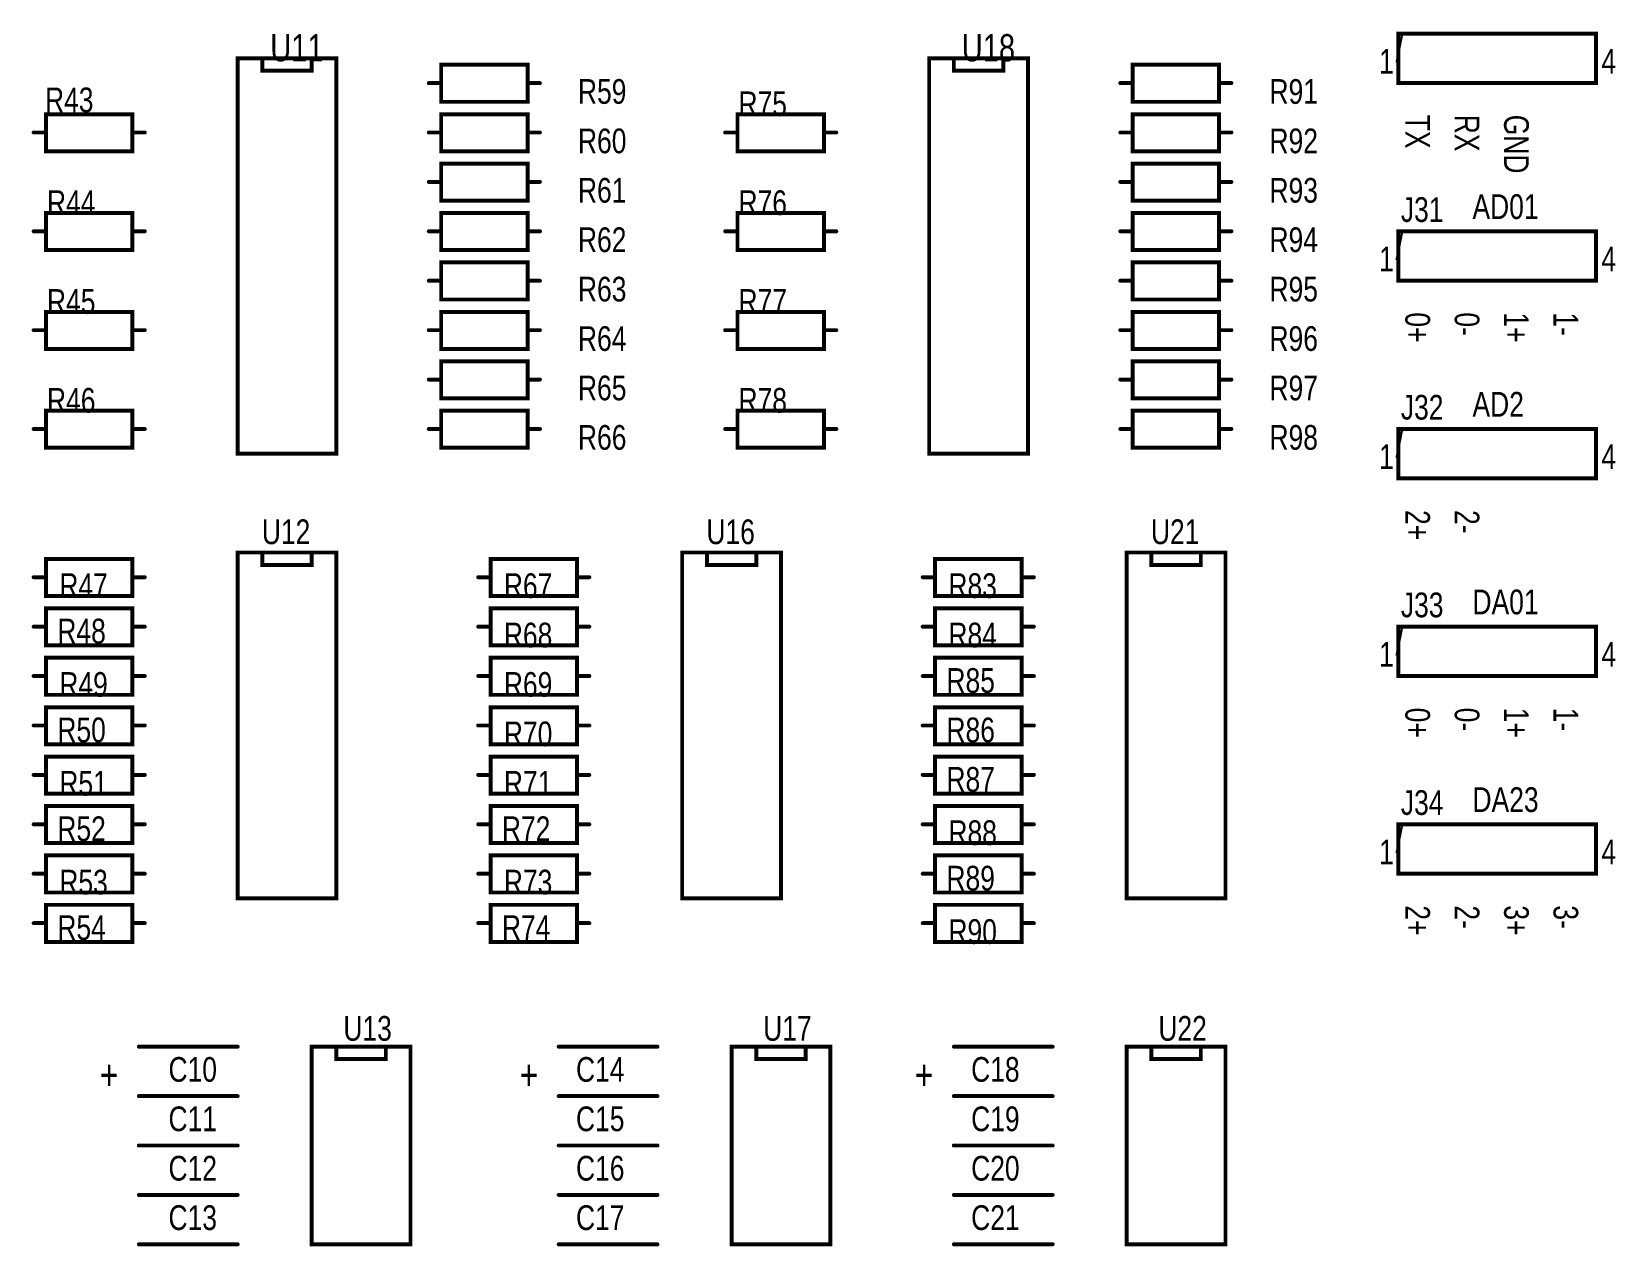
# Model space of a CAD drawing. Extents: x 0.22 to 7.34, y 0.24 to 4.63.
# Drawn here: x 4.129 to 7.335, y 0.467 to 2.925 of the extents above; entities that cross this region are included whole.
import ezdxf

# ---------------------------------------------------------------- set-up
doc = ezdxf.new("R2010")
doc.units = 0

msp = doc.modelspace()

# ---------------------------------------------------------------- linework, layer by layer
at = {"layer": 'SST', "const_width": 0.008}
for points in [[(7.296, 2.921), (6.896, 2.921), (6.896, 2.821), (7.296, 2.821), (7.296, 2.921)], [(4.546, 2.071), (4.546, 2.871), (4.746, 2.871), (4.746, 2.071), (4.546, 2.071)], [(5.133, 2.858), (5.133, 2.783), (5.133, 2.783), (4.958, 2.783), (4.958, 2.858), (5.133, 2.858)], [(5.946, 2.071), (5.946, 2.871), (6.146, 2.871), (6.146, 2.071), (5.946, 2.071)], [(6.533, 2.858), (6.533, 2.783), (6.533, 2.783), (6.358, 2.783), (6.358, 2.858), (6.533, 2.858)], [(4.158, 2.683), (4.158, 2.758), (4.158, 2.758), (4.333, 2.758), (4.333, 2.683), (4.158, 2.683)], [(5.133, 2.758), (5.133, 2.683), (5.133, 2.683), (4.958, 2.683), (4.958, 2.758), (5.133, 2.758)], [(5.733, 2.758), (5.733, 2.683), (5.733, 2.683), (5.558, 2.683), (5.558, 2.758), (5.733, 2.758)], [(6.533, 2.758), (6.533, 2.683), (6.533, 2.683), (6.358, 2.683), (6.358, 2.758), (6.533, 2.758)], [(5.133, 2.658), (5.133, 2.583), (5.133, 2.583), (4.958, 2.583), (4.958, 2.658), (5.133, 2.658)], [(6.533, 2.658), (6.533, 2.583), (6.533, 2.583), (6.358, 2.583), (6.358, 2.658), (6.533, 2.658)], [(4.333, 2.558), (4.333, 2.483), (4.333, 2.483), (4.158, 2.483), (4.158, 2.558), (4.333, 2.558)], [(5.133, 2.558), (5.133, 2.483), (5.133, 2.483), (4.958, 2.483), (4.958, 2.558), (5.133, 2.558)], [(5.733, 2.558), (5.733, 2.483), (5.733, 2.483), (5.558, 2.483), (5.558, 2.558), (5.733, 2.558)], [(6.533, 2.558), (6.533, 2.483), (6.533, 2.483), (6.358, 2.483), (6.358, 2.558), (6.533, 2.558)], [(7.296, 2.521), (6.896, 2.521), (6.896, 2.421), (7.296, 2.421), (7.296, 2.521)], [(5.133, 2.458), (5.133, 2.383), (5.133, 2.383), (4.958, 2.383), (4.958, 2.458), (5.133, 2.458)], [(6.533, 2.458), (6.533, 2.383), (6.533, 2.383), (6.358, 2.383), (6.358, 2.458), (6.533, 2.458)], [(4.333, 2.358), (4.333, 2.283), (4.333, 2.283), (4.158, 2.283), (4.158, 2.358), (4.333, 2.358)], [(5.133, 2.358), (5.133, 2.283), (5.133, 2.283), (4.958, 2.283), (4.958, 2.358), (5.133, 2.358)], [(5.733, 2.358), (5.733, 2.283), (5.733, 2.283), (5.558, 2.283), (5.558, 2.358), (5.733, 2.358)], [(6.533, 2.358), (6.533, 2.283), (6.533, 2.283), (6.358, 2.283), (6.358, 2.358), (6.533, 2.358)], [(5.133, 2.258), (5.133, 2.183), (5.133, 2.183), (4.958, 2.183), (4.958, 2.258), (5.133, 2.258)], [(6.533, 2.258), (6.533, 2.183), (6.533, 2.183), (6.358, 2.183), (6.358, 2.258), (6.533, 2.258)], [(4.333, 2.158), (4.333, 2.083), (4.333, 2.083), (4.158, 2.083), (4.158, 2.158), (4.333, 2.158)], [(5.133, 2.158), (5.133, 2.083), (5.133, 2.083), (4.958, 2.083), (4.958, 2.158), (5.133, 2.158)], [(5.733, 2.158), (5.733, 2.083), (5.733, 2.083), (5.558, 2.083), (5.558, 2.158), (5.733, 2.158)], [(6.533, 2.158), (6.533, 2.083), (6.533, 2.083), (6.358, 2.083), (6.358, 2.158), (6.533, 2.158)], [(7.296, 2.121), (6.896, 2.121), (6.896, 2.021), (7.296, 2.021), (7.296, 2.121)], [(4.333, 1.858), (4.333, 1.783), (4.333, 1.783), (4.158, 1.783), (4.158, 1.858), (4.333, 1.858)], [(5.233, 1.858), (5.233, 1.783), (5.233, 1.783), (5.058, 1.783), (5.058, 1.858), (5.233, 1.858)], [(6.133, 1.858), (6.133, 1.783), (6.133, 1.783), (5.958, 1.783), (5.958, 1.858), (6.133, 1.858)], [(4.158, 1.683), (4.158, 1.758), (4.158, 1.758), (4.333, 1.758), (4.333, 1.683), (4.158, 1.683)], [(5.233, 1.758), (5.233, 1.683), (5.233, 1.683), (5.058, 1.683), (5.058, 1.758), (5.233, 1.758)], [(6.133, 1.758), (6.133, 1.683), (6.133, 1.683), (5.958, 1.683), (5.958, 1.758), (6.133, 1.758)], [(7.296, 1.721), (6.896, 1.721), (6.896, 1.621), (7.296, 1.621), (7.296, 1.721)], [(4.333, 1.658), (4.333, 1.583), (4.333, 1.583), (4.158, 1.583), (4.158, 1.658), (4.333, 1.658)], [(5.233, 1.658), (5.233, 1.583), (5.233, 1.583), (5.058, 1.583), (5.058, 1.658), (5.233, 1.658)], [(5.958, 1.583), (5.958, 1.658), (5.958, 1.658), (6.133, 1.658), (6.133, 1.583), (5.958, 1.583)], [(4.158, 1.483), (4.158, 1.558), (4.158, 1.558), (4.333, 1.558), (4.333, 1.483), (4.158, 1.483)], [(5.233, 1.558), (5.233, 1.483), (5.233, 1.483), (5.058, 1.483), (5.058, 1.558), (5.233, 1.558)], [(5.958, 1.483), (5.958, 1.558), (5.958, 1.558), (6.133, 1.558), (6.133, 1.483), (5.958, 1.483)], [(4.333, 1.458), (4.333, 1.383), (4.333, 1.383), (4.158, 1.383), (4.158, 1.458), (4.333, 1.458)], [(5.233, 1.458), (5.233, 1.383), (5.233, 1.383), (5.058, 1.383), (5.058, 1.458), (5.233, 1.458)], [(5.958, 1.383), (5.958, 1.458), (5.958, 1.458), (6.133, 1.458), (6.133, 1.383), (5.958, 1.383)], [(4.158, 1.283), (4.158, 1.358), (4.158, 1.358), (4.333, 1.358), (4.333, 1.283), (4.158, 1.283)], [(5.058, 1.283), (5.058, 1.358), (5.058, 1.358), (5.233, 1.358), (5.233, 1.283), (5.058, 1.283)], [(6.133, 1.358), (6.133, 1.283), (6.133, 1.283), (5.958, 1.283), (5.958, 1.358), (6.133, 1.358)], [(7.296, 1.321), (6.896, 1.321), (6.896, 1.221), (7.296, 1.221), (7.296, 1.321)], [(4.333, 1.258), (4.333, 1.183), (4.333, 1.183), (4.158, 1.183), (4.158, 1.258), (4.333, 1.258)], [(5.233, 1.258), (5.233, 1.183), (5.233, 1.183), (5.058, 1.183), (5.058, 1.258), (5.233, 1.258)], [(5.958, 1.183), (5.958, 1.258), (5.958, 1.258), (6.133, 1.258), (6.133, 1.183), (5.958, 1.183)], [(4.158, 1.083), (4.158, 1.158), (4.158, 1.158), (4.333, 1.158), (4.333, 1.083), (4.158, 1.083)], [(5.058, 1.083), (5.058, 1.158), (5.058, 1.158), (5.233, 1.158), (5.233, 1.083), (5.058, 1.083)], [(6.133, 1.158), (6.133, 1.083), (6.133, 1.083), (5.958, 1.083), (5.958, 1.158), (6.133, 1.158)], [(4.896, 0.871), (4.696, 0.871), (4.696, 0.471), (4.896, 0.471), (4.896, 0.871)], [(5.746, 0.871), (5.546, 0.871), (5.546, 0.471), (5.746, 0.471), (5.746, 0.871)], [(6.546, 0.871), (6.346, 0.871), (6.346, 0.471), (6.546, 0.471), (6.546, 0.871)]]:
    msp.add_lwpolyline(points, close=True, dxfattribs=at)
at = {"layer": 'SST', "const_width": 0.004}
for points in [[(6.894, 2.921, 1), (6.898, 2.921, 1)], [(7.294, 2.921, 1), (7.298, 2.921, 1)], [(7.294, 2.921, 1), (7.298, 2.921, 1)], [(4.544, 2.871, 1), (4.548, 2.871, 1)], [(4.594, 2.871, 1), (4.598, 2.871, 1)], [(4.694, 2.871, 1), (4.698, 2.871, 1)], [(4.744, 2.871, 1), (4.748, 2.871, 1)], [(4.956, 2.858, 1), (4.96, 2.858, 1)], [(5.131, 2.858, 1), (5.135, 2.858, 1)], [(5.131, 2.858, 1), (5.135, 2.858, 1)], [(5.944, 2.871, 1), (5.948, 2.871, 1)], [(5.994, 2.871, 1), (5.998, 2.871, 1)], [(6.094, 2.871, 1), (6.098, 2.871, 1)], [(6.144, 2.871, 1), (6.148, 2.871, 1)], [(6.356, 2.858, 1), (6.36, 2.858, 1)], [(6.531, 2.858, 1), (6.535, 2.858, 1)], [(6.531, 2.858, 1), (6.535, 2.858, 1)], [(4.594, 2.846, 1), (4.598, 2.846, 1)], [(4.694, 2.846, 1), (4.698, 2.846, 1)], [(4.931, 2.821, 1), (4.935, 2.821, 1)], [(4.956, 2.821, 1), (4.96, 2.821, 1)], [(5.131, 2.821, 1), (5.135, 2.821, 1)], [(5.156, 2.821, 1), (5.16, 2.821, 1)], [(5.994, 2.846, 1), (5.998, 2.846, 1)], [(6.094, 2.846, 1), (6.098, 2.846, 1)], [(6.331, 2.821, 1), (6.335, 2.821, 1)], [(6.356, 2.821, 1), (6.36, 2.821, 1)], [(6.531, 2.821, 1), (6.535, 2.821, 1)], [(6.556, 2.821, 1), (6.56, 2.821, 1)], [(6.894, 2.821, 1), (6.898, 2.821, 1)], [(7.294, 2.821, 1), (7.298, 2.821, 1)], [(4.156, 2.758, 1), (4.16, 2.758, 1)], [(4.156, 2.758, 1), (4.16, 2.758, 1)], [(4.331, 2.758, 1), (4.335, 2.758, 1)], [(4.956, 2.783, 1), (4.96, 2.783, 1)], [(4.956, 2.758, 1), (4.96, 2.758, 1)], [(5.131, 2.783, 1), (5.135, 2.783, 1)], [(5.131, 2.783, 1), (5.135, 2.783, 1)], [(5.131, 2.758, 1), (5.135, 2.758, 1)], [(5.131, 2.758, 1), (5.135, 2.758, 1)], [(5.556, 2.758, 1), (5.56, 2.758, 1)], [(5.731, 2.758, 1), (5.735, 2.758, 1)], [(5.731, 2.758, 1), (5.735, 2.758, 1)], [(6.356, 2.783, 1), (6.36, 2.783, 1)], [(6.356, 2.758, 1), (6.36, 2.758, 1)], [(6.531, 2.783, 1), (6.535, 2.783, 1)], [(6.531, 2.783, 1), (6.535, 2.783, 1)], [(6.531, 2.758, 1), (6.535, 2.758, 1)], [(6.531, 2.758, 1), (6.535, 2.758, 1)], [(4.131, 2.721, 1), (4.135, 2.721, 1)], [(4.156, 2.721, 1), (4.16, 2.721, 1)], [(4.331, 2.721, 1), (4.335, 2.721, 1)], [(4.356, 2.721, 1), (4.36, 2.721, 1)], [(4.931, 2.721, 1), (4.935, 2.721, 1)], [(4.956, 2.721, 1), (4.96, 2.721, 1)], [(5.131, 2.721, 1), (5.135, 2.721, 1)], [(5.156, 2.721, 1), (5.16, 2.721, 1)], [(5.531, 2.721, 1), (5.535, 2.721, 1)], [(5.556, 2.721, 1), (5.56, 2.721, 1)], [(5.731, 2.721, 1), (5.735, 2.721, 1)], [(5.756, 2.721, 1), (5.76, 2.721, 1)], [(6.331, 2.721, 1), (6.335, 2.721, 1)], [(6.356, 2.721, 1), (6.36, 2.721, 1)], [(6.531, 2.721, 1), (6.535, 2.721, 1)], [(6.556, 2.721, 1), (6.56, 2.721, 1)], [(4.156, 2.683, 1), (4.16, 2.683, 1)], [(4.156, 2.683, 1), (4.16, 2.683, 1)], [(4.331, 2.683, 1), (4.335, 2.683, 1)], [(4.956, 2.683, 1), (4.96, 2.683, 1)], [(4.956, 2.658, 1), (4.96, 2.658, 1)], [(5.131, 2.683, 1), (5.135, 2.683, 1)], [(5.131, 2.683, 1), (5.135, 2.683, 1)], [(5.131, 2.658, 1), (5.135, 2.658, 1)], [(5.131, 2.658, 1), (5.135, 2.658, 1)], [(5.556, 2.683, 1), (5.56, 2.683, 1)], [(5.731, 2.683, 1), (5.735, 2.683, 1)], [(5.731, 2.683, 1), (5.735, 2.683, 1)], [(6.356, 2.683, 1), (6.36, 2.683, 1)], [(6.356, 2.658, 1), (6.36, 2.658, 1)], [(6.531, 2.683, 1), (6.535, 2.683, 1)], [(6.531, 2.683, 1), (6.535, 2.683, 1)], [(6.531, 2.658, 1), (6.535, 2.658, 1)], [(6.531, 2.658, 1), (6.535, 2.658, 1)], [(4.931, 2.621, 1), (4.935, 2.621, 1)], [(4.956, 2.621, 1), (4.96, 2.621, 1)], [(5.131, 2.621, 1), (5.135, 2.621, 1)], [(5.156, 2.621, 1), (5.16, 2.621, 1)], [(6.331, 2.621, 1), (6.335, 2.621, 1)], [(6.356, 2.621, 1), (6.36, 2.621, 1)], [(6.531, 2.621, 1), (6.535, 2.621, 1)], [(6.556, 2.621, 1), (6.56, 2.621, 1)], [(4.956, 2.583, 1), (4.96, 2.583, 1)], [(5.131, 2.583, 1), (5.135, 2.583, 1)], [(5.131, 2.583, 1), (5.135, 2.583, 1)], [(6.356, 2.583, 1), (6.36, 2.583, 1)], [(6.531, 2.583, 1), (6.535, 2.583, 1)], [(6.531, 2.583, 1), (6.535, 2.583, 1)], [(4.156, 2.558, 1), (4.16, 2.558, 1)], [(4.331, 2.558, 1), (4.335, 2.558, 1)], [(4.331, 2.558, 1), (4.335, 2.558, 1)], [(4.956, 2.558, 1), (4.96, 2.558, 1)], [(5.131, 2.558, 1), (5.135, 2.558, 1)], [(5.131, 2.558, 1), (5.135, 2.558, 1)], [(5.556, 2.558, 1), (5.56, 2.558, 1)], [(5.731, 2.558, 1), (5.735, 2.558, 1)], [(5.731, 2.558, 1), (5.735, 2.558, 1)], [(6.356, 2.558, 1), (6.36, 2.558, 1)], [(6.531, 2.558, 1), (6.535, 2.558, 1)], [(6.531, 2.558, 1), (6.535, 2.558, 1)], [(4.131, 2.521, 1), (4.135, 2.521, 1)], [(4.156, 2.521, 1), (4.16, 2.521, 1)], [(4.331, 2.521, 1), (4.335, 2.521, 1)], [(4.356, 2.521, 1), (4.36, 2.521, 1)], [(4.931, 2.521, 1), (4.935, 2.521, 1)], [(4.956, 2.521, 1), (4.96, 2.521, 1)], [(5.131, 2.521, 1), (5.135, 2.521, 1)], [(5.156, 2.521, 1), (5.16, 2.521, 1)], [(5.531, 2.521, 1), (5.535, 2.521, 1)], [(5.556, 2.521, 1), (5.56, 2.521, 1)], [(5.731, 2.521, 1), (5.735, 2.521, 1)], [(5.756, 2.521, 1), (5.76, 2.521, 1)], [(6.331, 2.521, 1), (6.335, 2.521, 1)], [(6.356, 2.521, 1), (6.36, 2.521, 1)], [(6.531, 2.521, 1), (6.535, 2.521, 1)], [(6.556, 2.521, 1), (6.56, 2.521, 1)], [(6.894, 2.521, 1), (6.898, 2.521, 1)], [(7.294, 2.521, 1), (7.298, 2.521, 1)], [(7.294, 2.521, 1), (7.298, 2.521, 1)], [(4.156, 2.483, 1), (4.16, 2.483, 1)], [(4.331, 2.483, 1), (4.335, 2.483, 1)], [(4.331, 2.483, 1), (4.335, 2.483, 1)], [(4.956, 2.483, 1), (4.96, 2.483, 1)], [(5.131, 2.483, 1), (5.135, 2.483, 1)], [(5.131, 2.483, 1), (5.135, 2.483, 1)], [(5.556, 2.483, 1), (5.56, 2.483, 1)], [(5.731, 2.483, 1), (5.735, 2.483, 1)], [(5.731, 2.483, 1), (5.735, 2.483, 1)], [(6.356, 2.483, 1), (6.36, 2.483, 1)], [(6.531, 2.483, 1), (6.535, 2.483, 1)], [(6.531, 2.483, 1), (6.535, 2.483, 1)], [(4.956, 2.458, 1), (4.96, 2.458, 1)], [(5.131, 2.458, 1), (5.135, 2.458, 1)], [(5.131, 2.458, 1), (5.135, 2.458, 1)], [(6.356, 2.458, 1), (6.36, 2.458, 1)], [(6.531, 2.458, 1), (6.535, 2.458, 1)], [(6.531, 2.458, 1), (6.535, 2.458, 1)], [(4.931, 2.421, 1), (4.935, 2.421, 1)], [(4.956, 2.421, 1), (4.96, 2.421, 1)], [(5.131, 2.421, 1), (5.135, 2.421, 1)], [(5.156, 2.421, 1), (5.16, 2.421, 1)], [(6.331, 2.421, 1), (6.335, 2.421, 1)], [(6.356, 2.421, 1), (6.36, 2.421, 1)], [(6.531, 2.421, 1), (6.535, 2.421, 1)], [(6.556, 2.421, 1), (6.56, 2.421, 1)], [(6.894, 2.421, 1), (6.898, 2.421, 1)], [(7.294, 2.421, 1), (7.298, 2.421, 1)], [(4.956, 2.383, 1), (4.96, 2.383, 1)], [(5.131, 2.383, 1), (5.135, 2.383, 1)], [(5.131, 2.383, 1), (5.135, 2.383, 1)], [(6.356, 2.383, 1), (6.36, 2.383, 1)], [(6.531, 2.383, 1), (6.535, 2.383, 1)], [(6.531, 2.383, 1), (6.535, 2.383, 1)], [(4.156, 2.358, 1), (4.16, 2.358, 1)], [(4.331, 2.358, 1), (4.335, 2.358, 1)], [(4.331, 2.358, 1), (4.335, 2.358, 1)], [(4.956, 2.358, 1), (4.96, 2.358, 1)], [(5.131, 2.358, 1), (5.135, 2.358, 1)], [(5.131, 2.358, 1), (5.135, 2.358, 1)], [(5.556, 2.358, 1), (5.56, 2.358, 1)], [(5.731, 2.358, 1), (5.735, 2.358, 1)], [(5.731, 2.358, 1), (5.735, 2.358, 1)], [(6.356, 2.358, 1), (6.36, 2.358, 1)], [(6.531, 2.358, 1), (6.535, 2.358, 1)], [(6.531, 2.358, 1), (6.535, 2.358, 1)], [(4.131, 2.321, 1), (4.135, 2.321, 1)], [(4.156, 2.321, 1), (4.16, 2.321, 1)], [(4.331, 2.321, 1), (4.335, 2.321, 1)], [(4.356, 2.321, 1), (4.36, 2.321, 1)], [(4.931, 2.321, 1), (4.935, 2.321, 1)], [(4.956, 2.321, 1), (4.96, 2.321, 1)], [(5.131, 2.321, 1), (5.135, 2.321, 1)], [(5.156, 2.321, 1), (5.16, 2.321, 1)], [(5.531, 2.321, 1), (5.535, 2.321, 1)], [(5.556, 2.321, 1), (5.56, 2.321, 1)], [(5.731, 2.321, 1), (5.735, 2.321, 1)], [(5.756, 2.321, 1), (5.76, 2.321, 1)], [(6.331, 2.321, 1), (6.335, 2.321, 1)], [(6.356, 2.321, 1), (6.36, 2.321, 1)], [(6.531, 2.321, 1), (6.535, 2.321, 1)], [(6.556, 2.321, 1), (6.56, 2.321, 1)], [(4.156, 2.283, 1), (4.16, 2.283, 1)], [(4.331, 2.283, 1), (4.335, 2.283, 1)], [(4.331, 2.283, 1), (4.335, 2.283, 1)], [(4.956, 2.283, 1), (4.96, 2.283, 1)], [(5.131, 2.283, 1), (5.135, 2.283, 1)], [(5.131, 2.283, 1), (5.135, 2.283, 1)], [(5.556, 2.283, 1), (5.56, 2.283, 1)], [(5.731, 2.283, 1), (5.735, 2.283, 1)], [(5.731, 2.283, 1), (5.735, 2.283, 1)], [(6.356, 2.283, 1), (6.36, 2.283, 1)], [(6.531, 2.283, 1), (6.535, 2.283, 1)], [(6.531, 2.283, 1), (6.535, 2.283, 1)], [(4.956, 2.258, 1), (4.96, 2.258, 1)], [(5.131, 2.258, 1), (5.135, 2.258, 1)], [(5.131, 2.258, 1), (5.135, 2.258, 1)], [(6.356, 2.258, 1), (6.36, 2.258, 1)], [(6.531, 2.258, 1), (6.535, 2.258, 1)], [(6.531, 2.258, 1), (6.535, 2.258, 1)], [(4.931, 2.221, 1), (4.935, 2.221, 1)], [(4.956, 2.221, 1), (4.96, 2.221, 1)], [(5.131, 2.221, 1), (5.135, 2.221, 1)], [(5.156, 2.221, 1), (5.16, 2.221, 1)], [(6.331, 2.221, 1), (6.335, 2.221, 1)], [(6.356, 2.221, 1), (6.36, 2.221, 1)], [(6.531, 2.221, 1), (6.535, 2.221, 1)], [(6.556, 2.221, 1), (6.56, 2.221, 1)], [(4.956, 2.183, 1), (4.96, 2.183, 1)], [(5.131, 2.183, 1), (5.135, 2.183, 1)], [(5.131, 2.183, 1), (5.135, 2.183, 1)], [(6.356, 2.183, 1), (6.36, 2.183, 1)], [(6.531, 2.183, 1), (6.535, 2.183, 1)], [(6.531, 2.183, 1), (6.535, 2.183, 1)], [(4.156, 2.158, 1), (4.16, 2.158, 1)], [(4.331, 2.158, 1), (4.335, 2.158, 1)], [(4.331, 2.158, 1), (4.335, 2.158, 1)], [(4.956, 2.158, 1), (4.96, 2.158, 1)], [(5.131, 2.158, 1), (5.135, 2.158, 1)], [(5.131, 2.158, 1), (5.135, 2.158, 1)], [(5.556, 2.158, 1), (5.56, 2.158, 1)], [(5.731, 2.158, 1), (5.735, 2.158, 1)], [(5.731, 2.158, 1), (5.735, 2.158, 1)], [(6.356, 2.158, 1), (6.36, 2.158, 1)], [(6.531, 2.158, 1), (6.535, 2.158, 1)], [(6.531, 2.158, 1), (6.535, 2.158, 1)], [(4.131, 2.121, 1), (4.135, 2.121, 1)], [(4.156, 2.121, 1), (4.16, 2.121, 1)], [(4.331, 2.121, 1), (4.335, 2.121, 1)], [(4.356, 2.121, 1), (4.36, 2.121, 1)], [(4.931, 2.121, 1), (4.935, 2.121, 1)], [(4.956, 2.121, 1), (4.96, 2.121, 1)], [(5.131, 2.121, 1), (5.135, 2.121, 1)], [(5.156, 2.121, 1), (5.16, 2.121, 1)], [(5.531, 2.121, 1), (5.535, 2.121, 1)], [(5.556, 2.121, 1), (5.56, 2.121, 1)], [(5.731, 2.121, 1), (5.735, 2.121, 1)], [(5.756, 2.121, 1), (5.76, 2.121, 1)], [(6.331, 2.121, 1), (6.335, 2.121, 1)], [(6.356, 2.121, 1), (6.36, 2.121, 1)], [(6.531, 2.121, 1), (6.535, 2.121, 1)], [(6.556, 2.121, 1), (6.56, 2.121, 1)], [(6.894, 2.121, 1), (6.898, 2.121, 1)], [(7.294, 2.121, 1), (7.298, 2.121, 1)], [(7.294, 2.121, 1), (7.298, 2.121, 1)], [(4.156, 2.083, 1), (4.16, 2.083, 1)], [(4.331, 2.083, 1), (4.335, 2.083, 1)], [(4.331, 2.083, 1), (4.335, 2.083, 1)], [(4.956, 2.083, 1), (4.96, 2.083, 1)], [(5.131, 2.083, 1), (5.135, 2.083, 1)], [(5.131, 2.083, 1), (5.135, 2.083, 1)], [(5.556, 2.083, 1), (5.56, 2.083, 1)], [(5.731, 2.083, 1), (5.735, 2.083, 1)], [(5.731, 2.083, 1), (5.735, 2.083, 1)], [(6.356, 2.083, 1), (6.36, 2.083, 1)], [(6.531, 2.083, 1), (6.535, 2.083, 1)], [(6.531, 2.083, 1), (6.535, 2.083, 1)], [(4.544, 2.071, 1), (4.548, 2.071, 1)], [(4.544, 2.071, 1), (4.548, 2.071, 1)], [(4.744, 2.071, 1), (4.748, 2.071, 1)], [(5.944, 2.071, 1), (5.948, 2.071, 1)], [(5.944, 2.071, 1), (5.948, 2.071, 1)], [(6.144, 2.071, 1), (6.148, 2.071, 1)], [(6.894, 2.021, 1), (6.898, 2.021, 1)], [(7.294, 2.021, 1), (7.298, 2.021, 1)], [(4.156, 1.858, 1), (4.16, 1.858, 1)], [(4.331, 1.858, 1), (4.335, 1.858, 1)], [(4.331, 1.858, 1), (4.335, 1.858, 1)], [(4.544, 1.871, 1), (4.548, 1.871, 1)], [(4.594, 1.871, 1), (4.598, 1.871, 1)], [(4.694, 1.871, 1), (4.698, 1.871, 1)], [(4.694, 1.871, 1), (4.698, 1.871, 1)], [(4.744, 1.871, 1), (4.748, 1.871, 1)], [(5.056, 1.858, 1), (5.06, 1.858, 1)], [(5.231, 1.858, 1), (5.235, 1.858, 1)], [(5.231, 1.858, 1), (5.235, 1.858, 1)], [(5.444, 1.871, 1), (5.448, 1.871, 1)], [(5.494, 1.871, 1), (5.498, 1.871, 1)], [(5.594, 1.871, 1), (5.598, 1.871, 1)], [(5.594, 1.871, 1), (5.598, 1.871, 1)], [(5.644, 1.871, 1), (5.648, 1.871, 1)], [(5.956, 1.858, 1), (5.96, 1.858, 1)], [(6.131, 1.858, 1), (6.135, 1.858, 1)], [(6.131, 1.858, 1), (6.135, 1.858, 1)], [(6.344, 1.871, 1), (6.348, 1.871, 1)], [(6.394, 1.871, 1), (6.398, 1.871, 1)], [(6.494, 1.871, 1), (6.498, 1.871, 1)], [(6.494, 1.871, 1), (6.498, 1.871, 1)], [(6.544, 1.871, 1), (6.548, 1.871, 1)], [(4.594, 1.846, 1), (4.598, 1.846, 1)], [(4.694, 1.846, 1), (4.698, 1.846, 1)], [(4.694, 1.846, 1), (4.698, 1.846, 1)], [(5.494, 1.846, 1), (5.498, 1.846, 1)], [(5.594, 1.846, 1), (5.598, 1.846, 1)], [(5.594, 1.846, 1), (5.598, 1.846, 1)], [(6.394, 1.846, 1), (6.398, 1.846, 1)], [(6.494, 1.846, 1), (6.498, 1.846, 1)], [(6.494, 1.846, 1), (6.498, 1.846, 1)], [(4.131, 1.821, 1), (4.135, 1.821, 1)], [(4.156, 1.821, 1), (4.16, 1.821, 1)], [(4.331, 1.821, 1), (4.335, 1.821, 1)], [(4.356, 1.821, 1), (4.36, 1.821, 1)], [(5.031, 1.821, 1), (5.035, 1.821, 1)], [(5.056, 1.821, 1), (5.06, 1.821, 1)], [(5.231, 1.821, 1), (5.235, 1.821, 1)], [(5.256, 1.821, 1), (5.26, 1.821, 1)], [(5.931, 1.821, 1), (5.935, 1.821, 1)], [(5.956, 1.821, 1), (5.96, 1.821, 1)], [(6.131, 1.821, 1), (6.135, 1.821, 1)], [(6.156, 1.821, 1), (6.16, 1.821, 1)], [(4.156, 1.783, 1), (4.16, 1.783, 1)], [(4.331, 1.783, 1), (4.335, 1.783, 1)], [(4.331, 1.783, 1), (4.335, 1.783, 1)], [(5.056, 1.783, 1), (5.06, 1.783, 1)], [(5.231, 1.783, 1), (5.235, 1.783, 1)], [(5.231, 1.783, 1), (5.235, 1.783, 1)], [(5.956, 1.783, 1), (5.96, 1.783, 1)], [(6.131, 1.783, 1), (6.135, 1.783, 1)], [(6.131, 1.783, 1), (6.135, 1.783, 1)], [(4.156, 1.758, 1), (4.16, 1.758, 1)], [(4.156, 1.758, 1), (4.16, 1.758, 1)], [(4.331, 1.758, 1), (4.335, 1.758, 1)], [(5.056, 1.758, 1), (5.06, 1.758, 1)], [(5.231, 1.758, 1), (5.235, 1.758, 1)], [(5.231, 1.758, 1), (5.235, 1.758, 1)], [(5.956, 1.758, 1), (5.96, 1.758, 1)], [(6.131, 1.758, 1), (6.135, 1.758, 1)], [(6.131, 1.758, 1), (6.135, 1.758, 1)], [(4.131, 1.721, 1), (4.135, 1.721, 1)], [(4.156, 1.721, 1), (4.16, 1.721, 1)], [(4.331, 1.721, 1), (4.335, 1.721, 1)], [(4.356, 1.721, 1), (4.36, 1.721, 1)], [(5.031, 1.721, 1), (5.035, 1.721, 1)], [(5.056, 1.721, 1), (5.06, 1.721, 1)], [(5.231, 1.721, 1), (5.235, 1.721, 1)], [(5.256, 1.721, 1), (5.26, 1.721, 1)], [(5.931, 1.721, 1), (5.935, 1.721, 1)], [(5.956, 1.721, 1), (5.96, 1.721, 1)], [(6.131, 1.721, 1), (6.135, 1.721, 1)], [(6.156, 1.721, 1), (6.16, 1.721, 1)], [(6.894, 1.721, 1), (6.898, 1.721, 1)], [(7.294, 1.721, 1), (7.298, 1.721, 1)], [(7.294, 1.721, 1), (7.298, 1.721, 1)], [(4.156, 1.683, 1), (4.16, 1.683, 1)], [(4.156, 1.683, 1), (4.16, 1.683, 1)], [(4.331, 1.683, 1), (4.335, 1.683, 1)], [(5.056, 1.683, 1), (5.06, 1.683, 1)], [(5.231, 1.683, 1), (5.235, 1.683, 1)], [(5.231, 1.683, 1), (5.235, 1.683, 1)], [(5.956, 1.683, 1), (5.96, 1.683, 1)], [(6.131, 1.683, 1), (6.135, 1.683, 1)], [(6.131, 1.683, 1), (6.135, 1.683, 1)], [(4.156, 1.658, 1), (4.16, 1.658, 1)], [(4.331, 1.658, 1), (4.335, 1.658, 1)], [(4.331, 1.658, 1), (4.335, 1.658, 1)], [(5.056, 1.658, 1), (5.06, 1.658, 1)], [(5.231, 1.658, 1), (5.235, 1.658, 1)], [(5.231, 1.658, 1), (5.235, 1.658, 1)], [(5.956, 1.658, 1), (5.96, 1.658, 1)], [(5.956, 1.658, 1), (5.96, 1.658, 1)], [(6.131, 1.658, 1), (6.135, 1.658, 1)], [(4.131, 1.621, 1), (4.135, 1.621, 1)], [(4.156, 1.621, 1), (4.16, 1.621, 1)], [(4.331, 1.621, 1), (4.335, 1.621, 1)], [(4.356, 1.621, 1), (4.36, 1.621, 1)], [(5.031, 1.621, 1), (5.035, 1.621, 1)], [(5.056, 1.621, 1), (5.06, 1.621, 1)], [(5.231, 1.621, 1), (5.235, 1.621, 1)], [(5.256, 1.621, 1), (5.26, 1.621, 1)], [(5.931, 1.621, 1), (5.935, 1.621, 1)], [(5.956, 1.621, 1), (5.96, 1.621, 1)], [(6.131, 1.621, 1), (6.135, 1.621, 1)], [(6.156, 1.621, 1), (6.16, 1.621, 1)], [(6.894, 1.621, 1), (6.898, 1.621, 1)], [(7.294, 1.621, 1), (7.298, 1.621, 1)], [(4.156, 1.583, 1), (4.16, 1.583, 1)], [(4.331, 1.583, 1), (4.335, 1.583, 1)], [(4.331, 1.583, 1), (4.335, 1.583, 1)], [(5.056, 1.583, 1), (5.06, 1.583, 1)], [(5.231, 1.583, 1), (5.235, 1.583, 1)], [(5.231, 1.583, 1), (5.235, 1.583, 1)], [(5.956, 1.583, 1), (5.96, 1.583, 1)], [(5.956, 1.583, 1), (5.96, 1.583, 1)], [(6.131, 1.583, 1), (6.135, 1.583, 1)], [(4.156, 1.558, 1), (4.16, 1.558, 1)], [(4.156, 1.558, 1), (4.16, 1.558, 1)], [(4.331, 1.558, 1), (4.335, 1.558, 1)], [(5.056, 1.558, 1), (5.06, 1.558, 1)], [(5.231, 1.558, 1), (5.235, 1.558, 1)], [(5.231, 1.558, 1), (5.235, 1.558, 1)], [(5.956, 1.558, 1), (5.96, 1.558, 1)], [(5.956, 1.558, 1), (5.96, 1.558, 1)], [(6.131, 1.558, 1), (6.135, 1.558, 1)], [(4.131, 1.521, 1), (4.135, 1.521, 1)], [(4.156, 1.521, 1), (4.16, 1.521, 1)], [(4.331, 1.521, 1), (4.335, 1.521, 1)], [(4.356, 1.521, 1), (4.36, 1.521, 1)], [(5.031, 1.521, 1), (5.035, 1.521, 1)], [(5.056, 1.521, 1), (5.06, 1.521, 1)], [(5.231, 1.521, 1), (5.235, 1.521, 1)], [(5.256, 1.521, 1), (5.26, 1.521, 1)], [(5.931, 1.521, 1), (5.935, 1.521, 1)], [(5.956, 1.521, 1), (5.96, 1.521, 1)], [(6.131, 1.521, 1), (6.135, 1.521, 1)], [(6.156, 1.521, 1), (6.16, 1.521, 1)], [(4.156, 1.483, 1), (4.16, 1.483, 1)], [(4.156, 1.483, 1), (4.16, 1.483, 1)], [(4.331, 1.483, 1), (4.335, 1.483, 1)], [(5.056, 1.483, 1), (5.06, 1.483, 1)], [(5.231, 1.483, 1), (5.235, 1.483, 1)], [(5.231, 1.483, 1), (5.235, 1.483, 1)], [(5.956, 1.483, 1), (5.96, 1.483, 1)], [(5.956, 1.483, 1), (5.96, 1.483, 1)], [(6.131, 1.483, 1), (6.135, 1.483, 1)], [(4.156, 1.458, 1), (4.16, 1.458, 1)], [(4.331, 1.458, 1), (4.335, 1.458, 1)], [(4.331, 1.458, 1), (4.335, 1.458, 1)], [(5.056, 1.458, 1), (5.06, 1.458, 1)], [(5.231, 1.458, 1), (5.235, 1.458, 1)], [(5.231, 1.458, 1), (5.235, 1.458, 1)], [(5.956, 1.458, 1), (5.96, 1.458, 1)], [(5.956, 1.458, 1), (5.96, 1.458, 1)], [(6.131, 1.458, 1), (6.135, 1.458, 1)], [(4.131, 1.421, 1), (4.135, 1.421, 1)], [(4.156, 1.421, 1), (4.16, 1.421, 1)], [(4.331, 1.421, 1), (4.335, 1.421, 1)], [(4.356, 1.421, 1), (4.36, 1.421, 1)], [(5.031, 1.421, 1), (5.035, 1.421, 1)], [(5.056, 1.421, 1), (5.06, 1.421, 1)], [(5.231, 1.421, 1), (5.235, 1.421, 1)], [(5.256, 1.421, 1), (5.26, 1.421, 1)], [(5.931, 1.421, 1), (5.935, 1.421, 1)], [(5.956, 1.421, 1), (5.96, 1.421, 1)], [(6.131, 1.421, 1), (6.135, 1.421, 1)], [(6.156, 1.421, 1), (6.16, 1.421, 1)], [(4.156, 1.383, 1), (4.16, 1.383, 1)], [(4.331, 1.383, 1), (4.335, 1.383, 1)], [(4.331, 1.383, 1), (4.335, 1.383, 1)], [(5.056, 1.383, 1), (5.06, 1.383, 1)], [(5.231, 1.383, 1), (5.235, 1.383, 1)], [(5.231, 1.383, 1), (5.235, 1.383, 1)], [(5.956, 1.383, 1), (5.96, 1.383, 1)], [(5.956, 1.383, 1), (5.96, 1.383, 1)], [(6.131, 1.383, 1), (6.135, 1.383, 1)], [(4.156, 1.358, 1), (4.16, 1.358, 1)], [(4.156, 1.358, 1), (4.16, 1.358, 1)], [(4.331, 1.358, 1), (4.335, 1.358, 1)], [(5.056, 1.358, 1), (5.06, 1.358, 1)], [(5.056, 1.358, 1), (5.06, 1.358, 1)], [(5.231, 1.358, 1), (5.235, 1.358, 1)], [(5.956, 1.358, 1), (5.96, 1.358, 1)], [(6.131, 1.358, 1), (6.135, 1.358, 1)], [(6.131, 1.358, 1), (6.135, 1.358, 1)], [(4.131, 1.321, 1), (4.135, 1.321, 1)], [(4.156, 1.321, 1), (4.16, 1.321, 1)], [(4.331, 1.321, 1), (4.335, 1.321, 1)], [(4.356, 1.321, 1), (4.36, 1.321, 1)], [(5.031, 1.321, 1), (5.035, 1.321, 1)], [(5.056, 1.321, 1), (5.06, 1.321, 1)], [(5.231, 1.321, 1), (5.235, 1.321, 1)], [(5.256, 1.321, 1), (5.26, 1.321, 1)], [(5.931, 1.321, 1), (5.935, 1.321, 1)], [(5.956, 1.321, 1), (5.96, 1.321, 1)], [(6.131, 1.321, 1), (6.135, 1.321, 1)], [(6.156, 1.321, 1), (6.16, 1.321, 1)], [(6.894, 1.321, 1), (6.898, 1.321, 1)], [(7.294, 1.321, 1), (7.298, 1.321, 1)], [(7.294, 1.321, 1), (7.298, 1.321, 1)], [(4.156, 1.283, 1), (4.16, 1.283, 1)], [(4.156, 1.283, 1), (4.16, 1.283, 1)], [(4.331, 1.283, 1), (4.335, 1.283, 1)], [(5.056, 1.283, 1), (5.06, 1.283, 1)], [(5.056, 1.283, 1), (5.06, 1.283, 1)], [(5.231, 1.283, 1), (5.235, 1.283, 1)], [(5.956, 1.283, 1), (5.96, 1.283, 1)], [(6.131, 1.283, 1), (6.135, 1.283, 1)], [(6.131, 1.283, 1), (6.135, 1.283, 1)], [(4.156, 1.258, 1), (4.16, 1.258, 1)], [(4.331, 1.258, 1), (4.335, 1.258, 1)], [(4.331, 1.258, 1), (4.335, 1.258, 1)], [(5.056, 1.258, 1), (5.06, 1.258, 1)], [(5.231, 1.258, 1), (5.235, 1.258, 1)], [(5.231, 1.258, 1), (5.235, 1.258, 1)], [(5.956, 1.258, 1), (5.96, 1.258, 1)], [(5.956, 1.258, 1), (5.96, 1.258, 1)], [(6.131, 1.258, 1), (6.135, 1.258, 1)], [(4.131, 1.221, 1), (4.135, 1.221, 1)], [(4.156, 1.221, 1), (4.16, 1.221, 1)], [(4.331, 1.221, 1), (4.335, 1.221, 1)], [(4.356, 1.221, 1), (4.36, 1.221, 1)], [(5.031, 1.221, 1), (5.035, 1.221, 1)], [(5.056, 1.221, 1), (5.06, 1.221, 1)], [(5.231, 1.221, 1), (5.235, 1.221, 1)], [(5.256, 1.221, 1), (5.26, 1.221, 1)], [(5.931, 1.221, 1), (5.935, 1.221, 1)], [(5.956, 1.221, 1), (5.96, 1.221, 1)], [(6.131, 1.221, 1), (6.135, 1.221, 1)], [(6.156, 1.221, 1), (6.16, 1.221, 1)], [(6.894, 1.221, 1), (6.898, 1.221, 1)], [(7.294, 1.221, 1), (7.298, 1.221, 1)], [(4.156, 1.183, 1), (4.16, 1.183, 1)], [(4.331, 1.183, 1), (4.335, 1.183, 1)], [(4.331, 1.183, 1), (4.335, 1.183, 1)], [(5.056, 1.183, 1), (5.06, 1.183, 1)], [(5.231, 1.183, 1), (5.235, 1.183, 1)], [(5.231, 1.183, 1), (5.235, 1.183, 1)], [(5.956, 1.183, 1), (5.96, 1.183, 1)], [(5.956, 1.183, 1), (5.96, 1.183, 1)], [(6.131, 1.183, 1), (6.135, 1.183, 1)], [(4.156, 1.158, 1), (4.16, 1.158, 1)], [(4.156, 1.158, 1), (4.16, 1.158, 1)], [(4.331, 1.158, 1), (4.335, 1.158, 1)], [(4.544, 1.171, 1), (4.548, 1.171, 1)], [(4.744, 1.171, 1), (4.748, 1.171, 1)], [(5.056, 1.158, 1), (5.06, 1.158, 1)], [(5.056, 1.158, 1), (5.06, 1.158, 1)], [(5.231, 1.158, 1), (5.235, 1.158, 1)], [(5.444, 1.171, 1), (5.448, 1.171, 1)], [(5.644, 1.171, 1), (5.648, 1.171, 1)], [(5.956, 1.158, 1), (5.96, 1.158, 1)], [(6.131, 1.158, 1), (6.135, 1.158, 1)], [(6.131, 1.158, 1), (6.135, 1.158, 1)], [(6.344, 1.171, 1), (6.348, 1.171, 1)], [(6.544, 1.171, 1), (6.548, 1.171, 1)], [(4.131, 1.121, 1), (4.135, 1.121, 1)], [(4.156, 1.121, 1), (4.16, 1.121, 1)], [(4.331, 1.121, 1), (4.335, 1.121, 1)], [(4.356, 1.121, 1), (4.36, 1.121, 1)], [(5.031, 1.121, 1), (5.035, 1.121, 1)], [(5.056, 1.121, 1), (5.06, 1.121, 1)], [(5.231, 1.121, 1), (5.235, 1.121, 1)], [(5.256, 1.121, 1), (5.26, 1.121, 1)], [(5.931, 1.121, 1), (5.935, 1.121, 1)], [(5.956, 1.121, 1), (5.96, 1.121, 1)], [(6.131, 1.121, 1), (6.135, 1.121, 1)], [(6.156, 1.121, 1), (6.16, 1.121, 1)], [(4.156, 1.083, 1), (4.16, 1.083, 1)], [(4.156, 1.083, 1), (4.16, 1.083, 1)], [(4.331, 1.083, 1), (4.335, 1.083, 1)], [(5.056, 1.083, 1), (5.06, 1.083, 1)], [(5.056, 1.083, 1), (5.06, 1.083, 1)], [(5.231, 1.083, 1), (5.235, 1.083, 1)], [(5.956, 1.083, 1), (5.96, 1.083, 1)], [(6.131, 1.083, 1), (6.135, 1.083, 1)], [(6.131, 1.083, 1), (6.135, 1.083, 1)], [(4.344, 0.871, 1), (4.348, 0.871, 1)], [(4.544, 0.871, 1), (4.548, 0.871, 1)], [(4.694, 0.871, 1), (4.698, 0.871, 1)], [(4.744, 0.871, 1), (4.748, 0.871, 1)], [(4.844, 0.871, 1), (4.848, 0.871, 1)], [(4.894, 0.871, 1), (4.898, 0.871, 1)], [(4.894, 0.871, 1), (4.898, 0.871, 1)], [(5.194, 0.871, 1), (5.198, 0.871, 1)], [(5.394, 0.871, 1), (5.398, 0.871, 1)], [(5.544, 0.871, 1), (5.548, 0.871, 1)], [(5.594, 0.871, 1), (5.598, 0.871, 1)], [(5.694, 0.871, 1), (5.698, 0.871, 1)], [(5.744, 0.871, 1), (5.748, 0.871, 1)], [(5.744, 0.871, 1), (5.748, 0.871, 1)], [(5.994, 0.871, 1), (5.998, 0.871, 1)], [(6.194, 0.871, 1), (6.198, 0.871, 1)], [(6.344, 0.871, 1), (6.348, 0.871, 1)], [(6.394, 0.871, 1), (6.398, 0.871, 1)], [(6.494, 0.871, 1), (6.498, 0.871, 1)], [(6.544, 0.871, 1), (6.548, 0.871, 1)], [(6.544, 0.871, 1), (6.548, 0.871, 1)], [(4.744, 0.846, 1), (4.748, 0.846, 1)], [(4.844, 0.846, 1), (4.848, 0.846, 1)], [(5.594, 0.846, 1), (5.598, 0.846, 1)], [(5.694, 0.846, 1), (5.698, 0.846, 1)], [(6.394, 0.846, 1), (6.398, 0.846, 1)], [(6.494, 0.846, 1), (6.498, 0.846, 1)], [(4.344, 0.771, 1), (4.348, 0.771, 1)], [(4.344, 0.771, 1), (4.348, 0.771, 1)], [(4.544, 0.771, 1), (4.548, 0.771, 1)], [(4.544, 0.771, 1), (4.548, 0.771, 1)], [(5.194, 0.771, 1), (5.198, 0.771, 1)], [(5.194, 0.771, 1), (5.198, 0.771, 1)], [(5.394, 0.771, 1), (5.398, 0.771, 1)], [(5.394, 0.771, 1), (5.398, 0.771, 1)], [(5.994, 0.771, 1), (5.998, 0.771, 1)], [(5.994, 0.771, 1), (5.998, 0.771, 1)], [(6.194, 0.771, 1), (6.198, 0.771, 1)], [(6.194, 0.771, 1), (6.198, 0.771, 1)], [(4.344, 0.671, 1), (4.348, 0.671, 1)], [(4.344, 0.671, 1), (4.348, 0.671, 1)], [(4.544, 0.671, 1), (4.548, 0.671, 1)], [(4.544, 0.671, 1), (4.548, 0.671, 1)], [(5.194, 0.671, 1), (5.198, 0.671, 1)], [(5.194, 0.671, 1), (5.198, 0.671, 1)], [(5.394, 0.671, 1), (5.398, 0.671, 1)], [(5.394, 0.671, 1), (5.398, 0.671, 1)], [(5.994, 0.671, 1), (5.998, 0.671, 1)], [(5.994, 0.671, 1), (5.998, 0.671, 1)], [(6.194, 0.671, 1), (6.198, 0.671, 1)], [(6.194, 0.671, 1), (6.198, 0.671, 1)], [(4.344, 0.571, 1), (4.348, 0.571, 1)], [(4.344, 0.571, 1), (4.348, 0.571, 1)], [(4.544, 0.571, 1), (4.548, 0.571, 1)], [(4.544, 0.571, 1), (4.548, 0.571, 1)], [(5.194, 0.571, 1), (5.198, 0.571, 1)], [(5.194, 0.571, 1), (5.198, 0.571, 1)], [(5.394, 0.571, 1), (5.398, 0.571, 1)], [(5.394, 0.571, 1), (5.398, 0.571, 1)], [(5.994, 0.571, 1), (5.998, 0.571, 1)], [(5.994, 0.571, 1), (5.998, 0.571, 1)], [(6.194, 0.571, 1), (6.198, 0.571, 1)], [(6.194, 0.571, 1), (6.198, 0.571, 1)], [(4.344, 0.471, 1), (4.348, 0.471, 1)], [(4.544, 0.471, 1), (4.548, 0.471, 1)], [(4.694, 0.471, 1), (4.698, 0.471, 1)], [(4.894, 0.471, 1), (4.898, 0.471, 1)], [(5.194, 0.471, 1), (5.198, 0.471, 1)], [(5.394, 0.471, 1), (5.398, 0.471, 1)], [(5.544, 0.471, 1), (5.548, 0.471, 1)], [(5.744, 0.471, 1), (5.748, 0.471, 1)], [(5.994, 0.471, 1), (5.998, 0.471, 1)], [(6.194, 0.471, 1), (6.198, 0.471, 1)], [(6.344, 0.471, 1), (6.348, 0.471, 1)], [(6.544, 0.471, 1), (6.548, 0.471, 1)]]:
    msp.add_lwpolyline(points, format="xyb", close=True, dxfattribs=at)
at = {"layer": 'SST', "const_width": 0.008}
for points in [[(4.596, 2.871), (4.596, 2.846), (4.696, 2.846), (4.696, 2.871)], [(5.996, 2.871), (5.996, 2.846), (6.096, 2.846), (6.096, 2.871)], [(4.958, 2.821), (4.933, 2.821)], [(5.133, 2.821), (5.158, 2.821)], [(6.358, 2.821), (6.333, 2.821)], [(6.533, 2.821), (6.558, 2.821)], [(4.158, 2.721), (4.133, 2.721)], [(4.333, 2.721), (4.358, 2.721)], [(4.958, 2.721), (4.933, 2.721)], [(5.133, 2.721), (5.158, 2.721)], [(5.558, 2.721), (5.533, 2.721)], [(5.733, 2.721), (5.758, 2.721)], [(6.358, 2.721), (6.333, 2.721)], [(6.533, 2.721), (6.558, 2.721)], [(4.958, 2.621), (4.933, 2.621)], [(5.133, 2.621), (5.158, 2.621)], [(6.358, 2.621), (6.333, 2.621)], [(6.533, 2.621), (6.558, 2.621)], [(4.158, 2.521), (4.133, 2.521)], [(4.333, 2.521), (4.358, 2.521)], [(4.958, 2.521), (4.933, 2.521)], [(5.133, 2.521), (5.158, 2.521)], [(5.558, 2.521), (5.533, 2.521)], [(5.733, 2.521), (5.758, 2.521)], [(6.358, 2.521), (6.333, 2.521)], [(6.533, 2.521), (6.558, 2.521)], [(4.958, 2.421), (4.933, 2.421)], [(5.133, 2.421), (5.158, 2.421)], [(6.358, 2.421), (6.333, 2.421)], [(6.533, 2.421), (6.558, 2.421)], [(4.158, 2.321), (4.133, 2.321)], [(4.333, 2.321), (4.358, 2.321)], [(4.958, 2.321), (4.933, 2.321)], [(5.133, 2.321), (5.158, 2.321)], [(5.558, 2.321), (5.533, 2.321)], [(5.733, 2.321), (5.758, 2.321)], [(6.358, 2.321), (6.333, 2.321)], [(6.533, 2.321), (6.558, 2.321)], [(4.958, 2.221), (4.933, 2.221)], [(5.133, 2.221), (5.158, 2.221)], [(6.358, 2.221), (6.333, 2.221)], [(6.533, 2.221), (6.558, 2.221)], [(4.158, 2.121), (4.133, 2.121)], [(4.333, 2.121), (4.358, 2.121)], [(4.958, 2.121), (4.933, 2.121)], [(5.133, 2.121), (5.158, 2.121)], [(5.558, 2.121), (5.533, 2.121)], [(5.733, 2.121), (5.758, 2.121)], [(6.358, 2.121), (6.333, 2.121)], [(6.533, 2.121), (6.558, 2.121)], [(4.596, 1.871), (4.596, 1.846), (4.696, 1.846), (4.696, 1.846), (4.696, 1.871), (4.546, 1.871), (4.546, 1.171), (4.746, 1.171), (4.746, 1.871), (4.696, 1.871)], [(5.496, 1.871), (5.496, 1.846), (5.596, 1.846), (5.596, 1.846), (5.596, 1.871), (5.446, 1.871), (5.446, 1.171), (5.646, 1.171), (5.646, 1.871), (5.596, 1.871)], [(6.396, 1.871), (6.396, 1.846), (6.496, 1.846), (6.496, 1.846), (6.496, 1.871), (6.346, 1.871), (6.346, 1.171), (6.546, 1.171), (6.546, 1.871), (6.496, 1.871)], [(4.158, 1.821), (4.133, 1.821)], [(4.333, 1.821), (4.358, 1.821)], [(5.058, 1.821), (5.033, 1.821)], [(5.233, 1.821), (5.258, 1.821)], [(5.958, 1.821), (5.933, 1.821)], [(6.133, 1.821), (6.158, 1.821)], [(4.158, 1.721), (4.133, 1.721)], [(4.333, 1.721), (4.358, 1.721)], [(5.058, 1.721), (5.033, 1.721)], [(5.233, 1.721), (5.258, 1.721)], [(5.958, 1.721), (5.933, 1.721)], [(6.133, 1.721), (6.158, 1.721)], [(4.158, 1.621), (4.133, 1.621)], [(4.333, 1.621), (4.358, 1.621)], [(5.058, 1.621), (5.033, 1.621)], [(5.233, 1.621), (5.258, 1.621)], [(5.958, 1.621), (5.933, 1.621)], [(6.133, 1.621), (6.158, 1.621)], [(4.158, 1.521), (4.133, 1.521)], [(4.333, 1.521), (4.358, 1.521)], [(5.058, 1.521), (5.033, 1.521)], [(5.233, 1.521), (5.258, 1.521)], [(5.958, 1.521), (5.933, 1.521)], [(6.133, 1.521), (6.158, 1.521)], [(4.158, 1.421), (4.133, 1.421)], [(4.333, 1.421), (4.358, 1.421)], [(5.058, 1.421), (5.033, 1.421)], [(5.233, 1.421), (5.258, 1.421)], [(5.958, 1.421), (5.933, 1.421)], [(6.133, 1.421), (6.158, 1.421)], [(4.158, 1.321), (4.133, 1.321)], [(4.333, 1.321), (4.358, 1.321)], [(5.058, 1.321), (5.033, 1.321)], [(5.233, 1.321), (5.258, 1.321)], [(5.958, 1.321), (5.933, 1.321)], [(6.133, 1.321), (6.158, 1.321)], [(4.158, 1.221), (4.133, 1.221)], [(4.333, 1.221), (4.358, 1.221)], [(5.058, 1.221), (5.033, 1.221)], [(5.233, 1.221), (5.258, 1.221)], [(5.958, 1.221), (5.933, 1.221)], [(6.133, 1.221), (6.158, 1.221)], [(4.158, 1.121), (4.133, 1.121)], [(4.333, 1.121), (4.358, 1.121)], [(5.058, 1.121), (5.033, 1.121)], [(5.233, 1.121), (5.258, 1.121)], [(5.958, 1.121), (5.933, 1.121)], [(6.133, 1.121), (6.158, 1.121)], [(4.346, 0.871), (4.546, 0.871)], [(4.746, 0.871), (4.746, 0.846), (4.846, 0.846), (4.846, 0.871)], [(5.196, 0.871), (5.396, 0.871)], [(5.596, 0.871), (5.596, 0.846), (5.696, 0.846), (5.696, 0.871)], [(5.996, 0.871), (6.196, 0.871)], [(6.396, 0.871), (6.396, 0.846), (6.496, 0.846), (6.496, 0.871)], [(4.546, 0.771), (4.346, 0.771)], [(4.346, 0.771), (4.546, 0.771)], [(5.396, 0.771), (5.196, 0.771)], [(5.196, 0.771), (5.396, 0.771)], [(6.196, 0.771), (5.996, 0.771)], [(5.996, 0.771), (6.196, 0.771)], [(4.346, 0.671), (4.546, 0.671)], [(4.546, 0.671), (4.346, 0.671)], [(5.396, 0.671), (5.196, 0.671)], [(5.196, 0.671), (5.396, 0.671)], [(5.996, 0.671), (6.196, 0.671)], [(6.196, 0.671), (5.996, 0.671)], [(4.546, 0.571), (4.346, 0.571)], [(4.346, 0.571), (4.546, 0.571)], [(5.196, 0.571), (5.396, 0.571)], [(5.396, 0.571), (5.196, 0.571)], [(5.996, 0.571), (6.196, 0.571)], [(6.196, 0.571), (5.996, 0.571)], [(4.546, 0.471), (4.346, 0.471)], [(5.396, 0.471), (5.196, 0.471)], [(6.196, 0.471), (5.996, 0.471)]]:
    msp.add_lwpolyline(points, dxfattribs=at)

# ---------------------------------------------------------------- texts
at = {"layer": 'SST', "width": 0.8}
for s, height, rotation, p in [('U11', 0.055, 360, (4.612, 2.865)), ('U18', 0.055, 360, (6.012, 2.865)), ('R59', 0.05, 360, (5.235, 2.779)), ('R91', 0.05, 360, (6.635, 2.779)), ('R75', 0.05, 360, (5.56, 2.754)), ('R60', 0.05, 360, (5.235, 2.679)), ('R92', 0.05, 360, (6.635, 2.679)), ('TX', 0.05, 270, (6.91, 2.757)), ('RX', 0.05, 270, (7.01, 2.757)), ('GND', 0.05, 270, (7.11, 2.757)), ('R61', 0.05, 360, (5.235, 2.579)), ('R93', 0.05, 360, (6.635, 2.579)), ('R44', 0.05, 360, (4.16, 2.554)), ('R76', 0.05, 360, (5.56, 2.554)), ('R62', 0.05, 360, (5.235, 2.479)), ('R94', 0.05, 360, (6.635, 2.479)), ('R63', 0.05, 360, (5.235, 2.379)), ('R95', 0.05, 360, (6.635, 2.379)), ('R45', 0.05, 360, (4.16, 2.354)), ('R77', 0.05, 360, (5.56, 2.354)), ('0+', 0.05, 270, (6.91, 2.357)), ('0-', 0.05, 270, (7.01, 2.357)), ('1+', 0.05, 270, (7.11, 2.357)), ('1-', 0.05, 270, (7.21, 2.357)), ('R64', 0.05, 360, (5.235, 2.279)), ('R96', 0.05, 360, (6.635, 2.279)), ('R65', 0.05, 360, (5.235, 2.179)), ('R97', 0.05, 360, (6.635, 2.179)), ('R46', 0.05, 360, (4.16, 2.154)), ('R78', 0.05, 360, (5.56, 2.154)), ('R66', 0.05, 360, (5.235, 2.079)), ('R98', 0.05, 360, (6.635, 2.079)), ('U12', 0.05, 360, (4.595, 1.888)), ('U16', 0.05, 360, (5.495, 1.888)), ('U21', 0.05, 360, (6.395, 1.888)), ('2+', 0.05, 270, (6.91, 1.957)), ('2-', 0.05, 270, (7.01, 1.957)), ('R47', 0.05, 360, (4.185, 1.779)), ('R67', 0.05, 360, (5.085, 1.779)), ('R83', 0.05, 360, (5.985, 1.779)), ('R68', 0.05, 360, (5.085, 1.679)), ('R84', 0.05, 360, (5.985, 1.679)), ('R49', 0.05, 360, (4.185, 1.579)), ('R69', 0.05, 360, (5.085, 1.579)), ('0+', 0.05, 270, (6.91, 1.557)), ('0-', 0.05, 270, (7.01, 1.557)), ('1+', 0.05, 270, (7.11, 1.557)), ('1-', 0.05, 270, (7.21, 1.557)), ('R70', 0.05, 360, (5.085, 1.479)), ('R51', 0.05, 360, (4.185, 1.379)), ('R71', 0.05, 360, (5.085, 1.379)), ('R88', 0.05, 360, (5.985, 1.279)), ('R53', 0.05, 360, (4.185, 1.179)), ('R73', 0.05, 360, (5.085, 1.179)), ('2+', 0.05, 270, (6.91, 1.157)), ('2-', 0.05, 270, (7.01, 1.157)), ('3+', 0.05, 270, (7.11, 1.157)), ('3-', 0.05, 270, (7.21, 1.157)), ('R90', 0.05, 360, (5.985, 1.079)), ('U13', 0.05, 360, (4.76, 0.883)), ('U17', 0.05, 360, (5.61, 0.883)), ('U22', 0.05, 360, (6.41, 0.883))]:
    msp.add_text(s, height=height, rotation=rotation, dxfattribs=at).set_placement(p)
for s, height, p in [('/', 0.055, (6.89, 2.864)), ('1', 0.05, (6.857, 2.84)), ('4', 0.05, (7.307, 2.84)), ('R43', 0.05, (4.156, 2.762)), ('J31', 0.05, (6.901, 2.54)), ('AD01', 0.05, (7.046, 2.546)), ('/', 0.055, (6.89, 2.464)), ('1', 0.05, (6.857, 2.44)), ('4', 0.05, (7.307, 2.44)), ('J32', 0.05, (6.901, 2.14)), ('AD2', 0.05, (7.046, 2.146)), ('/', 0.055, (6.89, 2.064)), ('1', 0.05, (6.857, 2.04)), ('4', 0.05, (7.307, 2.04)), ('DA01', 0.05, (7.046, 1.746)), ('J33', 0.05, (6.901, 1.74)), ('R48', 0.05, (4.181, 1.687)), ('/', 0.055, (6.89, 1.664)), ('1', 0.05, (6.857, 1.64)), ('4', 0.05, (7.307, 1.64)), ('R85', 0.05, (5.981, 1.587)), ('R50', 0.05, (4.181, 1.487)), ('R86', 0.05, (5.981, 1.487)), ('R87', 0.05, (5.981, 1.387)), ('J34', 0.05, (6.901, 1.34)), ('DA23', 0.05, (7.046, 1.346)), ('R52', 0.05, (4.181, 1.287)), ('R72', 0.05, (5.081, 1.287)), ('/', 0.055, (6.89, 1.264)), ('1', 0.05, (6.857, 1.24)), ('4', 0.05, (7.307, 1.24)), ('R89', 0.05, (5.981, 1.187)), ('R54', 0.05, (4.181, 1.087)), ('R74', 0.05, (5.081, 1.087)), ('+', 0.06, (4.267, 0.784)), ('C10', 0.05, (4.406, 0.8)), ('+', 0.06, (5.117, 0.784)), ('C14', 0.05, (5.231, 0.8)), ('+', 0.06, (5.917, 0.784)), ('C18', 0.05, (6.031, 0.8)), ('C11', 0.05, (4.406, 0.7)), ('C15', 0.05, (5.231, 0.7)), ('C19', 0.05, (6.031, 0.7)), ('C12', 0.05, (4.406, 0.6)), ('C16', 0.05, (5.231, 0.6)), ('C20', 0.05, (6.031, 0.6)), ('C13', 0.05, (4.406, 0.5)), ('C17', 0.05, (5.231, 0.5)), ('C21', 0.05, (6.031, 0.5))]:
    msp.add_text(s, height=height, dxfattribs=at).set_placement(p)

doc.saveas('drawing.dxf')
